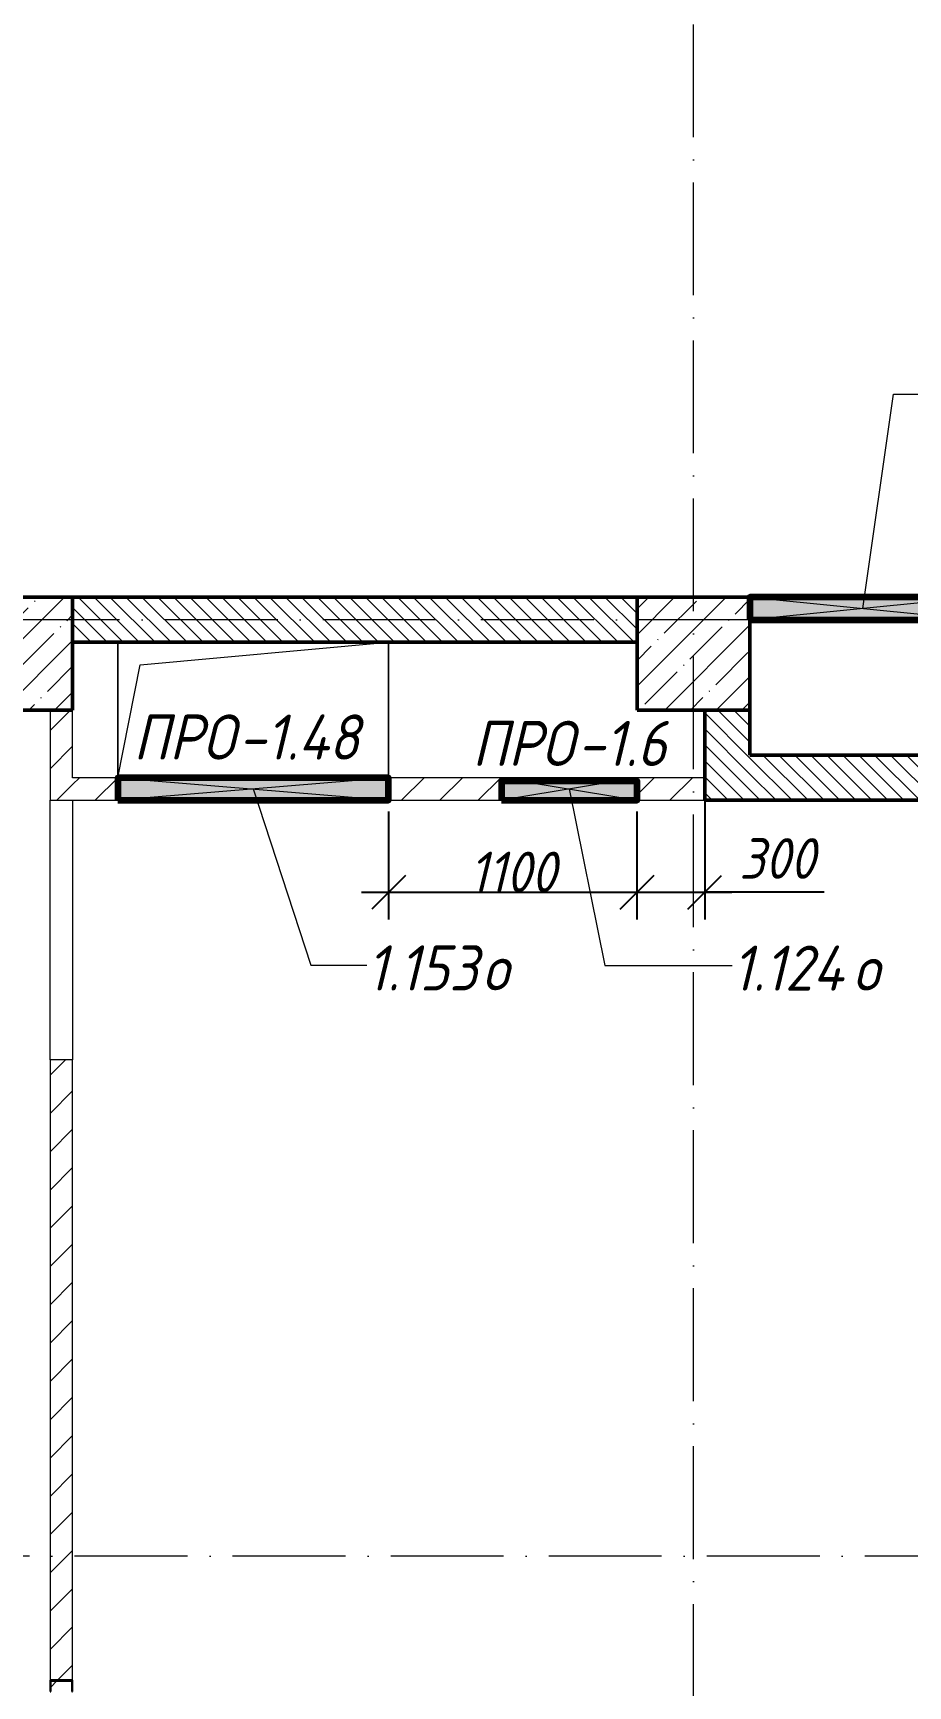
# Model space of a CAD drawing. Header units: millimetres. Extents: x -356862 to 418287, y 0 to 839748.
# Drawn here: x -159390 to -155515, y 460272 to 467597 of the extents above; entities that cross this region are included whole.
import ezdxf

# ---------------------------------------------------------------- set-up
doc = ezdxf.new("R2010")
doc.units = ezdxf.units.MM
doc.linetypes.add('50_200_ШТРИХ_1Т_ш5_п1_п1_', pattern=[700, 500, -100, 0, -100])
for name, color, linetype, lineweight in [('9.7) Заделка 956 шт', 6, 'Continuous', 158), ('A-____-____-DIMS', 7, 'Continuous', 9), ('A-DETL-GENF-OTLN', 7, 'Continuous', 9), ('A-FLOR-____-OTLN', 7, 'Continuous', 9), ('A-GENM-____-IDEN', 7, 'Continuous', 9), ('A-GENM-____-MCUT', 7, 'Continuous', 25), ('A-GENM-____-OTLN', 7, 'Continuous', 9), ('A-GENM-____-OTLN-1', 7, 'Continuous', 25), ('A-GLAZ-____-IDEN', 7, 'Continuous', 9), ('A-GLAZ-____-OTLN', 7, 'Continuous', 9), ('A-WALL-____-MCUT-2', 7, 'Continuous', 50), ('A-WALL-____-PATT-1', 7, 'Continuous', 9), ('A-WALL-FNSH-MCUT-1', 7, 'Continuous', 9), ('I-WALL-____-OTLN', 7, 'Continuous', 9), ('S-COLS-____-MCUT', 7, 'Continuous', 50), ('S-COLS-____-OTLN', 7, 'Continuous', 9), ('S-GRID-____-OTLN-1', 7, '50_200_ШТРИХ_1Т_ш5_п1_п1_', 9)]:
    doc.layers.add(name, color=color, linetype=linetype, lineweight=lineweight)
doc.styles.add('ISOCPEUR_I_10', font='isocpeui.ttf', dxfattribs={"width": 0.9, "height": 180})
doc.styles.add('ISOCPEUR_I_9', font='isocpeui.ttf', dxfattribs={"width": 0.9, "height": 250})
doc.dimstyles.new('ISO-1_8_0_9К_СРЕДНИЙ_Кладочные_3', dxfattribs={"dimscale": 304.8, "dimtxt": 179.276612, "dimasz": 0.492126, "dimexe": 0.393701, "dimexo": 0, "dimgap": 0, "dimtad": 1, "dimdec": 3, "dimrnd": 0.001, "dimdsep": 46, "dimtxsty": 'ISOCPEUR_I_10', "dimblk1": 'OBLIQUE', "dimblk2": 'OBLIQUE', "dimsah": 1, "dimcen": 0.09, "dimdle": 0.393701, "dimazin": 0, "dimtfac": 1, "dimtdec": 4, "dimtix": 1, "dimtmove": 0, "dimatfit": 3, "dimfxl": 1, "dimtvp": 1, "dimtolj": 1, "dimtzin": 0, "dimarcsym": 2})
doc.dimstyles.new('ISO-1_8_0_9К_СРЕДНИЙ_Кладочные_4', dxfattribs={"dimscale": 304.8, "dimtxt": 179.276612, "dimasz": 0.492126, "dimexe": 0.393701, "dimexo": 0, "dimgap": 0, "dimtad": 1, "dimdec": 3, "dimrnd": 0.001, "dimdsep": 46, "dimtxsty": 'ISOCPEUR_I_10', "dimblk1": 'OBLIQUE', "dimblk2": 'OBLIQUE', "dimsah": 1, "dimcen": 0.09, "dimdle": 0.393701, "dimazin": 0, "dimtfac": 1, "dimtdec": 4, "dimtix": 1, "dimtmove": 1, "dimatfit": 3, "dimfxl": 1, "dimtvp": 1, "dimtolj": 1, "dimtzin": 0, "dimarcsym": 2})
pattern_1 = [(45, (-176515.07, 459015.94), (-84.8528, 84.8528), [])]
pattern_2 = [(135, (-176515.067, 459015.94), (-35.35534, -35.35534), [])]

# ---------------------------------------------------------------- blocks, each defined once
blk = doc.blocks.new('BSC_Колонна _Прямоугольная - 500х500-V79-АР1_План отверстий 1 этажа в осях 1-64_А-ГГ')
at = {"layer": 'S-COLS-____-OTLN'}
h = blk.add_hatch(dxfattribs=at)
h.set_pattern_fill('FP_111', color=256, style=0, pattern_type=2)
h.set_pattern_definition([(45, (-20050, -5831.04), (-114.0493, 114.0493), []), (45, (-19935.95, -5831.04), (-114.0493, 114.0493), [201.613, -40.323, 3.353, -36.97])])
h.paths.add_polyline_path([(-250, -250), (250, -250), (250, 250), (-250, 250), (-250, 150)], flags=0)
at = {"layer": 'S-COLS-____-MCUT'}
for p, q in [((250, 250), (-250, 250)), ((-250, 250), (-250, -250)), ((250, -250), (250, 150)), ((-250, -250), (250, -250))]:
    blk.add_line(p, q, dxfattribs=at)
blk = doc.blocks.new('BSC_Колонна _Прямоугольная - 500х500-V139-АР1_План отверстий 1 этажа в осях 1-64_А-ГГ')
at = {"layer": 'S-COLS-____-OTLN'}
h = blk.add_hatch(dxfattribs=at)
h.set_pattern_fill('FP_173', color=256, style=0, pattern_type=2)
h.set_pattern_definition([(45, (-17050, -5831.04), (-114.0493, 114.0493), []), (45, (-16935.95, -5831.04), (-114.0493, 114.0493), [201.612, -40.322, 3.353, -36.97])])
h.paths.add_polyline_path([(-250, -250), (250, -250), (250, 250), (-250, 250)], flags=0)
at = {"layer": 'S-COLS-____-MCUT'}
for p, q in [((250, 250), (-250, 250)), ((-250, 250), (-250, -250)), ((250, -250), (250, 250)), ((-250, -250), (250, -250))]:
    blk.add_line(p, q, dxfattribs=at)
blk = doc.blocks.new('154_Фахверк_СКБ_Швеллер - Тип_100_3600-28132032-АР1_План отверстий 1 этажа в осях 1-64_А-ГГ')
at = {"layer": 'A-GENM-____-MCUT'}
for p, q in [((175, 50), (125, 50)), ((125, 50), (125, -50)), ((128, 47), (175, 47)), ((128, -47), (128, 47)), ((175, 47), (175, 50)), ((125, -50), (175, -50)), ((175, -47), (128, -47)), ((175, -50), (175, -47))]:
    blk.add_line(p, q, dxfattribs=at)
blk = doc.blocks.new('AR_Отверстие прямоугольное _в плите_ - AR_Отверстие прямоугольное _в плите_-30552548-АР1_План отверстий 1 этажа в осях 1-64_А-ГГ')
at = {"layer": 'A-GENM-____-OTLN'}
for p, q in [((-600, 300), (-600, -300)), ((-500, 200), (600, 300)), ((600, -300), (600, 300)), ((-600, -300), (-500, 200))]:
    blk.add_line(p, q, dxfattribs=at)
blk = doc.blocks.new('AR_Отверстие прямоугольное _в стене_ - AR_Отверстие прямоугольное _в стене__ОВ-36787214-АР1_План отверстий 1 этажа в осях 1-64_А-ГГ')
at = {"layer": 'A-GLAZ-____-OTLN'}
blk.add_hatch(color=256, dxfattribs=at).paths.add_polyline_path([(600, -50), (600, 50), (-600, 50), (-600, -50), (-440.3, -50)], flags=0)
at = {"layer": 'A-DETL-GENF-OTLN'}
for p, q in [((-600, -50), (-600, 50)), ((-600, 50), (600, 50)), ((600, 50), (-600, -50)), ((-600, 50), (600, -50)), ((600, 50), (-600, 50)), ((-600, 50), (-600, -50)), ((600, 50), (600, -50)), ((600, -50), (600, 50)), ((600, -50), (-600, -50)), ((-600, -50), (600, -50))]:
    blk.add_line(p, q, dxfattribs=at)
blk = doc.blocks.new('AR_Отверстие прямоугольное _в стене_ - AR_Отверстие прямоугольное _в стене__ОВ-36765318-АР1_План отверстий 1 этажа в осях 1-64_А-ГГ')
at = {"layer": 'A-GLAZ-____-OTLN'}
blk.add_hatch(color=256, dxfattribs=at).paths.add_polyline_path([(300, -50), (300, 50), (-300, 50), (-300, -50)], flags=0)
at = {"layer": 'A-DETL-GENF-OTLN'}
for p, q in [((-300, -50), (-300, 50)), ((-300, 50), (300, 50)), ((300, 50), (-300, -50)), ((-300, 50), (300, -50)), ((300, 50), (-300, 50)), ((-300, 50), (-300, -50)), ((300, 50), (300, -50)), ((300, -50), (300, 50)), ((300, -50), (-300, -50)), ((-300, -50), (300, -50))]:
    blk.add_line(p, q, dxfattribs=at)
blk = doc.blocks.new('AR_Отверстие прямоугольное _в стене__БезПР - AR_Отверстие прямоугольное _в стене__БезПР-36429236-АР1_План отверстий 1 этажа в осях 1-64_А-ГГ')
at = {"layer": 'A-GLAZ-____-OTLN'}
blk.add_hatch(color=256, dxfattribs=at).paths.add_polyline_path([(500, -50), (500, 50), (-500, 50), (-500, -50), (394.6, -50)], flags=0)
at = {"layer": 'A-DETL-GENF-OTLN'}
for p, q in [((-500, -50), (-500, 50)), ((-500, 50), (500, 50)), ((500, 50), (-500, -50)), ((-500, 50), (500, -50)), ((500, 50), (-500, 50)), ((-500, 50), (-500, -50)), ((500, 50), (500, -50)), ((500, -50), (500, 50)), ((500, -50), (-500, -50)), ((-500, -50), (500, -50))]:
    blk.add_line(p, q, dxfattribs=at)
at = {"layer": 'A-GLAZ-____-OTLN'}
blk.add_line((500, 50), (-500, 50), dxfattribs=at)
blk = doc.blocks.new('_Oblique')
at = {"color": 0, "linetype": 'ByBlock', "lineweight": -2}
blk.add_line((-0.5, -0.5), (0.5, 0.5), dxfattribs=at)
blk = doc.blocks.new('*D13381')
at = {"layer": 'A-____-____-DIMS', "color": 0, "lineweight": -2, "transparency": 16777216}
for p, q in [((-157815.1, 464147), (-157815.1, 463669.1)), ((-156715.1, 464147), (-156715.1, 463669.1)), ((-157935.1, 463789.1), (-156595.1, 463789.1))]:
    blk.add_line(p, q, dxfattribs=at)
at = {"layer": 'Defpoints', "color": 0, "transparency": 16777216}
for p in [(-157815.1, 464147), (-156715.1, 464147), (-156715.1, 463789.1)]:
    blk.add_point(p, dxfattribs=at)
at = {"layer": 'A-____-____-DIMS', "color": 0, "lineweight": -2, "transparency": 16777216, "xscale": 150, "yscale": 150, "zscale": 150, "rotation": 180}
blk.add_blockref('_Oblique', (-157815.1, 463789.1), dxfattribs=at)
at = {"layer": 'A-____-____-DIMS', "color": 0, "lineweight": -2, "transparency": 16777216, "xscale": 150, "yscale": 150, "zscale": 150}
blk.add_blockref('_Oblique', (-156715.1, 463789.1), dxfattribs=at)
at = {"layer": 'A-____-____-DIMS', "color": 0, "transparency": 16777216, "insert": (-157265.1, 463879.1), "char_height": 180, "width": 463.361, "attachment_point": 5, "style": 'ISOCPEUR_I_10'}
blk.add_mtext('\\A1;1100', dxfattribs=at)
blk = doc.blocks.new('*D13382')
at = {"layer": 'A-____-____-DIMS', "color": 0, "lineweight": -2, "transparency": 16777216}
for p, q in [((-156415.1, 464297), (-156415.1, 463669.1)), ((-156715.1, 464147), (-156715.1, 463669.1)), ((-156835.1, 463789.1), (-156295.1, 463789.1)), ((-155885.5, 463789.1), (-156415.1, 463789.1))]:
    blk.add_line(p, q, dxfattribs=at)
at = {"layer": 'Defpoints', "color": 0, "transparency": 16777216}
for p in [(-156415.1, 464297), (-156715.1, 464147), (-156415.1, 463789.1)]:
    blk.add_point(p, dxfattribs=at)
at = {"layer": 'A-____-____-DIMS', "color": 0, "lineweight": -2, "transparency": 16777216, "xscale": 150, "yscale": 150, "zscale": 150, "rotation": 180}
blk.add_blockref('_Oblique', (-156715.1, 463789.1), dxfattribs=at)
at = {"layer": 'A-____-____-DIMS', "color": 0, "lineweight": -2, "transparency": 16777216, "xscale": 150, "yscale": 150, "zscale": 150}
blk.add_blockref('_Oblique', (-156415.1, 463789.1), dxfattribs=at)
at = {"layer": 'A-____-____-DIMS', "color": 0, "transparency": 16777216, "insert": (-156262.4, 464029.1), "char_height": 180, "width": 409.578, "attachment_point": 1, "line_spacing_factor": 1.149209, "style": 'ISOCPEUR_I_10'}
blk.add_mtext('\\A1;300', dxfattribs=at)

msp = doc.modelspace()

# ---------------------------------------------------------------- hatches: boundary and pattern name
at = {"layer": 'A-WALL-____-PATT-1'}
h = msp.add_hatch(dxfattribs=at)
h.set_pattern_fill('FP_6', color=256, style=0, pattern_type=2)
h.set_pattern_definition(pattern_2)
h.paths.add_polyline_path([(-156715.0675, 464896.983), (-156715.0675, 465096.983), (-159215.0675, 465096.983), (-159215.0675, 464896.983), (-158855.3747, 464896.983)], flags=0)
h = msp.add_hatch(dxfattribs=at)
h.set_pattern_fill('FP_4', color=256, style=0, pattern_type=2)
h.set_pattern_definition(pattern_1)
h.paths.add_polyline_path([(-159215.0675, 457596.983), (-159215.0675, 460246.983), (-159218.0675, 460246.983), (-159218.0675, 460293.983), (-159312.0675, 460293.983), (-159312.0675, 460246.983), (-159315.0675, 460246.983), (-159315.0675, 457596.983)], flags=0)
h.paths.add_polyline_path([(-159215.0675, 460296.983), (-159215.0675, 463046.983), (-159315.0675, 463046.983), (-159315.0675, 460296.983), (-159218.0675, 460296.983)], flags=0)
h.paths.add_polyline_path([(-159315.0675, 464196.983), (-159215.0675, 464196.983), (-159215.0675, 464596.983), (-159315.0675, 464596.983)], flags=0)
h = msp.add_hatch(dxfattribs=at)
h.set_pattern_fill('FP_6', color=256, style=0, pattern_type=2)
h.set_pattern_definition(pattern_2)
h.paths.add_polyline_path([(-156215.0675, 464196.983), (-156215.0675, 464596.983), (-156415.0675, 464596.983), (-156415.0675, 464196.983)], flags=0)
h = msp.add_hatch(dxfattribs=at)
h.set_pattern_fill('FP_6', color=256, style=0, pattern_type=2)
h.set_pattern_definition(pattern_2)
h.paths.add_polyline_path([(-154415.0675, 464196.983), (-154415.0675, 464396.983), (-156215.0675, 464396.983), (-156215.0675, 464196.983), (-155320.4461, 464196.983)], flags=0)
h = msp.add_hatch(dxfattribs=at)
h.set_pattern_fill('FP_4', color=256, style=0, pattern_type=2)
h.set_pattern_definition(pattern_1)
h.paths.add_polyline_path([(-156415.0675, 464196.983), (-156415.0675, 464296.983), (-156715.0675, 464296.983), (-156715.0675, 464196.983)], flags=0)
h.paths.add_polyline_path([(-159015.0675, 464196.983), (-159015.0675, 464296.983), (-159215.0675, 464296.983), (-159215.0675, 464196.983)], flags=0)
h.paths.add_polyline_path([(-157815.0675, 464196.983), (-157315.0675, 464196.983), (-157315.0675, 464296.983), (-157815.0675, 464296.983)], flags=0)

# ---------------------------------------------------------------- linework, layer by layer
at = {"layer": '9.7) Заделка 956 шт'}
for points in [[(-156215.0675, 464996.983), (-155215.0675, 464996.983), (-155215.0675, 465096.983), (-156215.0675, 465096.983)], [(-159015.0675, 464196.983), (-157815.0675, 464196.983), (-157815.0675, 464296.983), (-159015.0675, 464296.983)], [(-157315.0675, 464196.983), (-156715.0675, 464196.983), (-156715.0675, 464282.1572), (-157315.0675, 464282.1572)]]:
    msp.add_lwpolyline(points, close=True, dxfattribs=at)
at = {"layer": 'A-FLOR-____-OTLN'}
for p, q in [((-159015.0675, 464296.983), (-159015.0675, 464896.983)), ((-157815.0675, 464896.983), (-157815.0675, 464296.983))]:
    msp.add_line(p, q, dxfattribs=at)
at = {"layer": 'A-GLAZ-____-IDEN'}
for p, q in [((-155715.0675, 465046.983), (-155579.2237, 465996.5083)), ((-155579.2237, 465996.5083), (-155262.2715, 465996.5083)), ((-158415.0675, 464246.983), (-158160.3761, 463466.3582)), ((-157015.0675, 464246.983), (-156856.884, 463465.3797)), ((-158160.3761, 463466.3582), (-157911.653, 463466.3582)), ((-156856.884, 463465.3797), (-156293.4012, 463465.3797))]:
    msp.add_line(p, q, dxfattribs=at)
at = {"layer": 'A-WALL-____-MCUT-2'}
for p, q in [((-156715.0675, 465096.983), (-159215.0675, 465096.983)), ((-159215.0675, 464896.983), (-156715.0675, 464896.983)), ((-156415.0675, 464596.983), (-156415.0675, 464196.983)), ((-156215.0675, 464396.983), (-156215.0675, 464596.983)), ((-154415.0675, 464396.983), (-156215.0675, 464396.983)), ((-156415.0675, 464196.983), (-156215.0675, 464196.983)), ((-156215.0675, 464196.983), (-154215.0675, 464196.983))]:
    msp.add_line(p, q, dxfattribs=at)
at = {"layer": 'A-WALL-FNSH-MCUT-1'}
for p, q in [((-159315.0675, 464596.983), (-159315.0675, 464196.983)), ((-159215.0675, 464296.983), (-159215.0675, 464596.983)), ((-159015.0675, 464296.983), (-159215.0675, 464296.983)), ((-157315.0675, 464296.983), (-157815.0675, 464296.983)), ((-156415.0675, 464296.983), (-156715.0675, 464296.983)), ((-159315.0675, 464196.983), (-159015.0675, 464196.983)), ((-157815.0675, 464196.983), (-157315.0675, 464196.983)), ((-156715.0675, 464196.983), (-156415.0675, 464196.983)), ((-159315.0675, 463046.983), (-159315.0675, 460296.983)), ((-159215.0675, 463046.983), (-159315.0675, 463046.983)), ((-159215.0675, 460296.983), (-159215.0675, 463046.983))]:
    msp.add_line(p, q, dxfattribs=at)
at = {"layer": 'I-WALL-____-OTLN'}
for p, q in [((-159315.0675, 463046.983), (-159315.0675, 464196.983)), ((-159215.0675, 464196.983), (-159215.0675, 463046.983))]:
    msp.add_line(p, q, dxfattribs=at)
at = {"layer": 'S-GRID-____-OTLN-1'}
for p, q in [((-156465.0675, 454533.3346), (-156465.0675, 508896.9006)), ((-86196.2802, 464996.983), (-181183.8377, 464996.983)), ((-72594.0078, 460846.983), (-181183.8377, 460846.983))]:
    msp.add_line(p, q, dxfattribs=at)

# ---------------------------------------------------------------- block references
at = {"layer": 'A-GENM-____-OTLN'}
msp.add_blockref('AR_Отверстие прямоугольное _в плите_ - AR_Отверстие прямоугольное _в плите_-30552548-АР1_План отверстий 1 этажа в осях 1-64_А-ГГ', (-158415.0675, 464596.983), dxfattribs=at)
at = {"layer": 'A-GENM-____-OTLN-1', "rotation": 269.9999999999999}
msp.add_blockref('154_Фахверк_СКБ_Швеллер - Тип_100_3600-28132032-АР1_План отверстий 1 этажа в осях 1-64_А-ГГ', (-159265.0675, 460421.983), dxfattribs=at)
at = {"layer": 'A-GLAZ-____-OTLN'}
for name, p in [('AR_Отверстие прямоугольное _в стене__БезПР - AR_Отверстие прямоугольное _в стене__БезПР-36429236-АР1_План отверстий 1 этажа в осях 1-64_А-ГГ', (-155715.0675, 465046.983)), ('AR_Отверстие прямоугольное _в стене_ - AR_Отверстие прямоугольное _в стене__ОВ-36787214-АР1_План отверстий 1 этажа в осях 1-64_А-ГГ', (-158415.0675, 464246.983)), ('AR_Отверстие прямоугольное _в стене_ - AR_Отверстие прямоугольное _в стене__ОВ-36765318-АР1_План отверстий 1 этажа в осях 1-64_А-ГГ', (-157015.0675, 464246.983))]:
    msp.add_blockref(name, p, dxfattribs=at)
at = {"layer": 'S-COLS-____-OTLN'}
for name, p in [('BSC_Колонна _Прямоугольная - 500х500-V139-АР1_План отверстий 1 этажа в осях 1-64_А-ГГ', (-159465.0675, 464846.983)), ('BSC_Колонна _Прямоугольная - 500х500-V79-АР1_План отверстий 1 этажа в осях 1-64_А-ГГ', (-156465.0675, 464846.983))]:
    msp.add_blockref(name, p, dxfattribs=at)

# ---------------------------------------------------------------- texts
at = {"layer": 'A-GENM-____-IDEN', "char_height": 200, "attachment_point": 1, "style": 'ISOCPEUR_I_9'}
for s, insert, width in [('ПРО', (-158946.2505, 464577.0007), 562.784625), ('-1.48', (-158481.9067, 464577.0007), 692.658), ('ПРО', (-157444.9061, 464548.8239), 562.784625), ('-1.6', (-156980.5624, 464548.8239), 505.063125)]:
    msp.add_mtext(s, dxfattribs=dict(at, insert=insert, width=width))
at = {"layer": 'A-GLAZ-____-IDEN', "char_height": 200, "attachment_point": 1, "style": 'ISOCPEUR_I_9'}
for s, insert, width in [('1.153', (-157911.653, 463553.9727), 620.506125), ('1.124', (-156293.4012, 463552.9943), 649.366875), ('\\fISOCPEUR|b0|i1|c204|p34|;\\W.9;о', (-157399.6843, 463553.9727), 158.734125), ('\\fISOCPEUR|b0|i1|c204|p34|;\\W.9;о', (-155757.6199, 463552.9943), 158.734125)]:
    msp.add_mtext(s, dxfattribs=dict(at, insert=insert, width=width))

# ---------------------------------------------------------------- dimensions: what is measured, and where the dimension line sits
at = {"layer": 'A-____-____-DIMS'}
dim = msp.add_linear_dim(base=(-156415.0675, 463789.1175), p1=(-156715.0675, 464146.983), p2=(-156415.0675, 464296.983), dimstyle='ISO-1_8_0_9К_СРЕДНИЙ_Кладочные_4', override={"dimpost": '<>', "dimfxl": 335.410197}, dxfattribs=at)
dim.commit()
dim.dimension.update_dxf_attribs({"geometry": '*D13382', "text_midpoint": (-156057.5787, 463904.2796), "dimtype": 160})
dim = msp.add_linear_dim(base=(-156715.0675, 463789.1175), p1=(-157815.0675, 464146.983), p2=(-156715.0675, 464146.983), dimstyle='ISO-1_8_0_9К_СРЕДНИЙ_Кладочные_3', override={"dimpost": '<>', "dimfxl": 1100}, dxfattribs=at)
dim.commit()
dim.dimension.update_dxf_attribs({"geometry": '*D13381', "text_midpoint": (-157265.0675, 463879.1175)})

doc.saveas('drawing.dxf')
